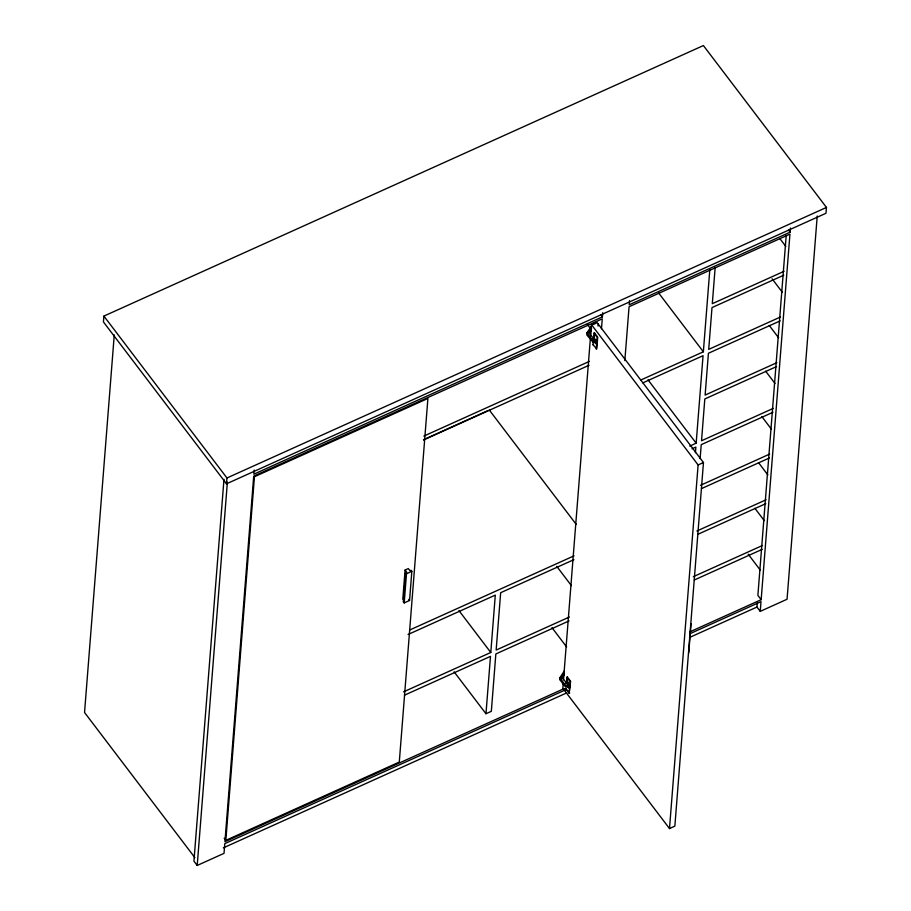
<?xml version="1.0" encoding="UTF-8"?>
<svg xmlns="http://www.w3.org/2000/svg" width="911" height="911" viewBox="0 0 911 911"><rect width="100%" height="100%" fill="white"/><g stroke="black" fill="none" stroke-linecap="round" stroke-linejoin="round"><path stroke-width="1.37" d="M103.9 316.094L103.433 321.936L226.497 483.821L825.992 213.265L826.459 207.435L703.394 45.55L103.9 316.094L226.953 477.979L226.497 483.821M114.262 334.918L84.541 712.493L194.897 857.672M223.981 479.311L193.929 861.134L197.209 865.45L224.026 853.345L224.789 843.632L565.56 689.843M197.209 865.45L227.374 482.215M254.192 470.008L253.862 474.175L602.41 316.88L602.74 312.712M225.826 840.352L254.442 476.726L427.908 398.449L399.291 762.063L225.826 840.352L224.174 838.188M402.799 599.199L405.099 570.024L408.31 568.578L409.95 570.73L411.02 570.252L411.84 571.334L409.551 600.497L404.188 602.911L403.368 601.841L405.657 572.666L406.739 572.188L405.099 570.024M404.188 602.911L406.488 573.748L405.657 572.666M569.079 620.903L495.846 653.95L491.336 711.32L485.973 713.734L490.482 656.375L404.518 695.173M403.539 691.859L490.79 652.481L495.299 595.122L408.048 634.5M569.329 684.651L564.706 686.085L559.707 679.515L559.844 677.83L564.262 671.054M563.283 682.601L562.839 688.26L669.494 828.554L674.857 826.14L703.474 462.526L596.819 322.221L591.455 324.635L590.567 335.954M563.51 679.765L590.339 338.778M568.122 682.088L566.38 682.635L567.348 677.021L570.628 681.337L569.17 693.248L565.89 688.921L566.164 685.482M592.981 344.757L594.428 332.845L597.718 337.161L596.796 348.833L592.981 344.757L593.517 344.506M567.348 677.021L566.927 682.396L567.94 682.316L564.456 683.888L559.844 677.83L561.449 677.101L564.478 673.183M594.029 338.027L594.428 332.845M598.06 326.081L598.231 323.963M569.17 693.248L570.092 681.576L566.813 677.26M596.261 349.072L597.172 337.4L593.892 333.084M601.476 328.746L602.262 318.827L253.714 476.123L224.937 841.684L564.433 688.477M624.832 360.574L629.068 306.722L789.939 234.127L761.163 599.689L689.809 631.892M629.547 300.619L629.216 304.786L790.088 232.18L790.418 228.023M695.412 452.721L695.856 447.073L692.018 448.816M689.752 446.083L696.163 443.19L703.053 355.689L642.824 382.871M640.57 380.138L703.36 351.794L709.794 269.941M669.494 828.554L698.111 464.94L591.455 324.635M700.126 458.597L701.219 444.659L772.983 412.273M715.169 267.447L712.311 303.682L784.075 271.296M688.75 652.777L691.05 623.614M817.224 216.021L787.058 599.256L760.252 611.361L756.961 607.045L757.292 602.877M786.204 235.482L757.884 595.373L761.163 599.689M760.252 611.361L761.015 601.636L689.661 633.84M591.41 326.104L586.991 332.868L586.821 334.975L592.936 342.046L596.42 340.475M559.707 679.515L563.397 673.878M592.936 342.046L591.991 339.439L586.991 332.868L588.597 332.139L591.626 328.222M589.189 333.278L591.455 330.34M561.324 678.786L564.342 674.869M226.953 477.979L826.459 207.435M592.15 324.965L595.976 323.246M589.713 333.608L590.783 333.119M591.991 339.439L594.131 338.471M423.877 436.073L589.383 361.382M783.767 275.19L712.003 307.576L708.712 349.38L780.476 316.994M423.49 439.706L487.989 410.588M423.569 439.956L589.075 365.265M780.169 320.877L708.416 353.263L705.125 395.078L776.878 362.692M776.571 366.575L704.818 398.961L701.527 440.765L773.28 408.379M406.488 573.748L411.84 571.334M698.111 464.94L703.474 462.526M403.368 601.841L404.438 601.351M700.491 485.312L769.693 454.077M701.47 488.615L769.385 457.971M409.859 629.934L574.078 555.824M573.896 559.661L500.663 592.708L496.153 650.067L569.375 617.02M696.892 530.999L766.094 499.775M697.872 534.313L765.787 503.658M693.305 576.697L762.496 545.473M694.273 580.011L762.188 549.356M566.38 682.635L561.449 677.101M566.847 685.118L568.191 684.514L569.944 687.133L568.612 687.737L567.132 685.801L568.475 685.186M567.473 686.438L568.817 685.835M567.849 686.996L569.193 686.393M568.236 687.441L569.58 686.837M565.89 688.921L569.705 692.998M223.332 847.868L566.699 692.907M689.502 637.484L756.961 607.045M566.779 682.692C568.544 682.726 570.685 687.486 568.612 687.737M788.448 230.027L790.088 232.18M779.85 238.568L785.817 246.414M772.072 278.766L782.264 292.18M769.248 325.478L778.62 337.81M765.65 371.176L775.022 383.508M761.847 416.589L771.31 429.035M658.63 292.966L703.36 351.794M758.51 462.629L767.859 474.938M754.866 508.258L764.238 520.591M600.77 314.728L602.41 316.88M647.994 379.83L696.163 443.19M587.276 324.339L590.715 328.871M588.597 332.139L593.596 338.71A2.835 1.002 65.7 0 0 593.061 339.382L593.596 339.131A2.835 1.002 65.7 0 1 595.589 339.894A2.835 1.002 65.7 0 1 596.284 343.641A2.835 1.002 65.7 0 1 593.938 340.942M748.17 554.173L760.207 570.013M489.287 410.007L576.253 524.429M556.792 566.414L571.425 585.671M551.975 627.656L566.608 646.924M458.928 610.575L490.79 652.481M408.732 599.415L409.551 600.497M454.111 671.828L485.973 713.734M564.456 683.888L565.845 686.222M597.035 342.957A2.835 1.002 65.7 0 1 595.282 340.338"/></g></svg>
